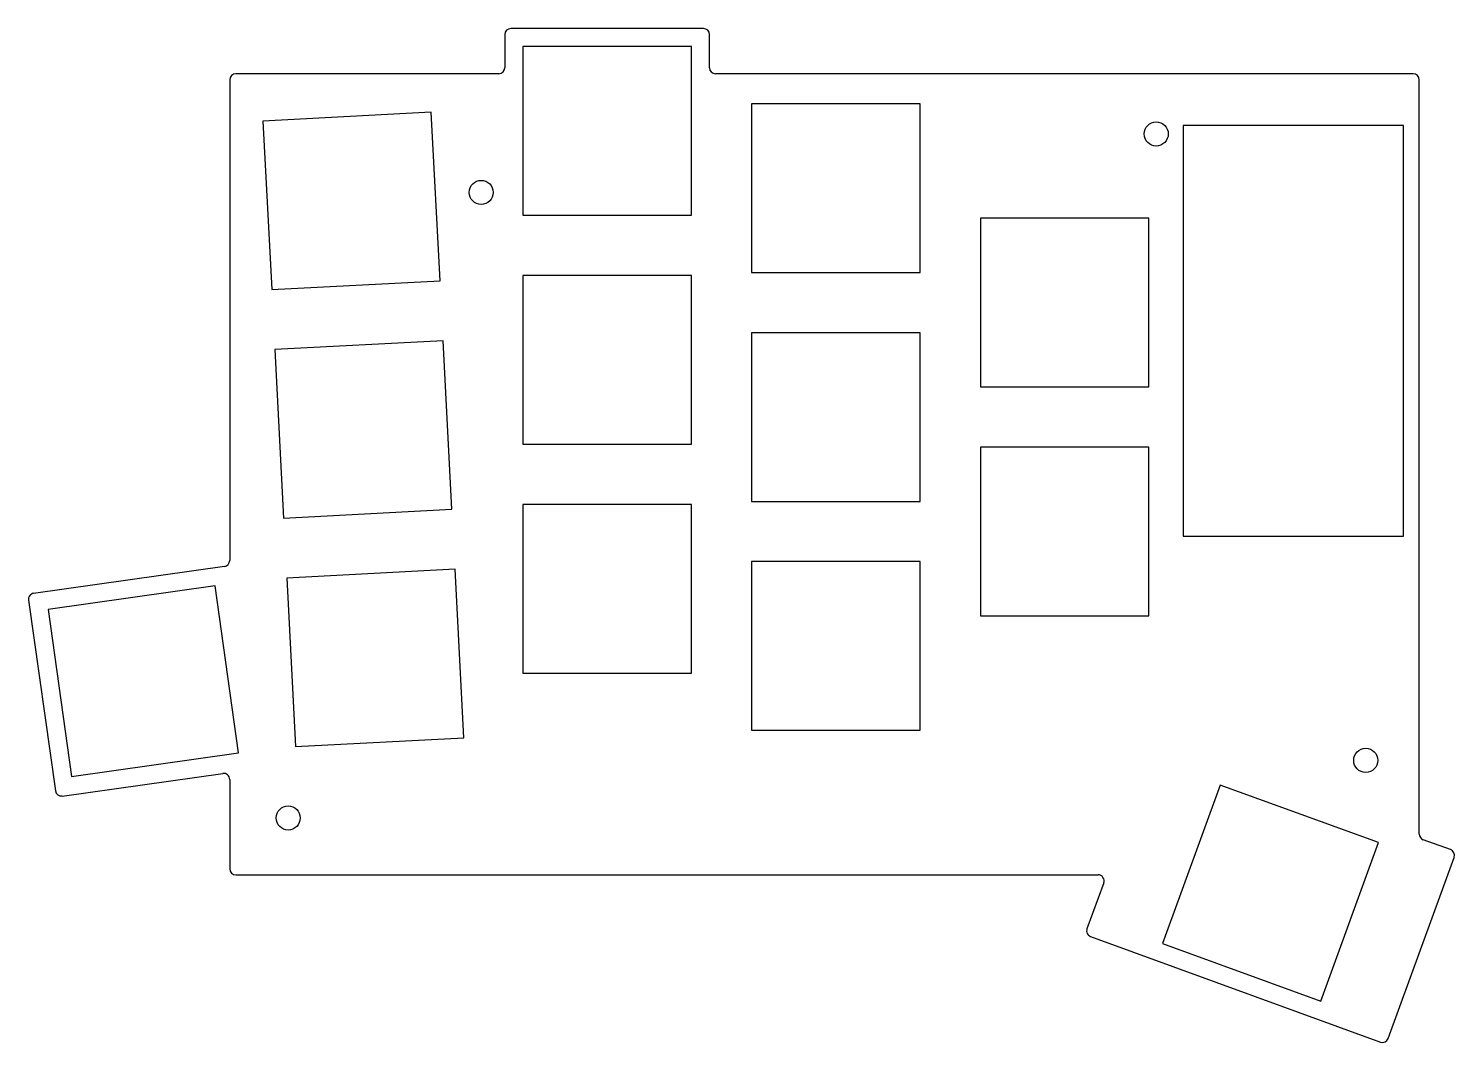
# Model space of a CAD drawing. Header units: millimetres. Extents: x 101 to 219, y -96 to -12.
import ezdxf

# ---------------------------------------------------------------- set-up
doc = ezdxf.new("R2010")
doc.units = ezdxf.units.MM

msp = doc.modelspace()

# ---------------------------------------------------------------- linework, layer by layer
for p, q in [((140.32, -12.62), (140.32, -15.37)), ((156.82, -12.12), (140.82, -12.12)), ((157.32, -15.37), (157.32, -12.62)), ((155.82, -13.62), (141.82, -13.62)), ((141.82, -13.62), (141.82, -27.62)), ((155.82, -27.62), (155.82, -13.62)), ((117.47, -16.37), (117.47, -56.27)), ((139.82, -15.87), (117.97, -15.87)), ((215.77, -15.87), (157.82, -15.87)), ((216.27, -78.99), (216.27, -16.37)), ((174.82, -18.37), (160.82, -18.37)), ((160.82, -18.37), (160.82, -32.37)), ((174.82, -32.37), (174.82, -18.37)), ((134.2, -19.06), (120.22, -19.8)), ((120.22, -19.8), (120.96, -33.78)), ((134.94, -33.05), (134.2, -19.06)), ((196.67, -20.17), (196.67, -54.27)), ((214.97, -20.17), (196.67, -20.17)), ((214.97, -54.27), (214.97, -20.17)), ((141.82, -27.62), (155.82, -27.62)), ((193.82, -27.87), (179.82, -27.87)), ((179.82, -27.87), (179.82, -41.87)), ((193.82, -41.87), (193.82, -27.87)), ((120.96, -33.78), (134.94, -33.05)), ((155.82, -32.62), (141.82, -32.62)), ((141.82, -32.62), (141.82, -46.62)), ((155.82, -46.62), (155.82, -32.62)), ((160.82, -32.37), (174.82, -32.37)), ((174.82, -37.37), (160.82, -37.37)), ((160.82, -37.37), (160.82, -51.37)), ((174.82, -51.37), (174.82, -37.37)), ((135.2, -38.04), (121.22, -38.77)), ((121.22, -38.77), (121.95, -52.75)), ((135.93, -52.02), (135.2, -38.04)), ((179.82, -41.87), (193.82, -41.87)), ((141.82, -46.62), (155.82, -46.62)), ((193.82, -46.87), (179.82, -46.87)), ((179.82, -46.87), (179.82, -60.87)), ((193.82, -60.87), (193.82, -46.87)), ((121.95, -52.75), (135.93, -52.02)), ((155.82, -51.62), (141.82, -51.62)), ((141.82, -51.62), (141.82, -65.62)), ((155.82, -65.62), (155.82, -51.62)), ((160.82, -51.37), (174.82, -51.37)), ((196.67, -54.27), (214.97, -54.27)), ((101.19, -58.99), (117.04, -56.76)), ((174.82, -56.37), (160.82, -56.37)), ((160.82, -56.37), (160.82, -70.37)), ((174.82, -70.37), (174.82, -56.37)), ((136.19, -57.01), (122.21, -57.75)), ((122.21, -57.75), (122.94, -71.73)), ((136.92, -70.99), (136.19, -57.01)), ((116.26, -58.39), (102.39, -60.34)), ((118.21, -72.25), (116.26, -58.39)), ((100.77, -59.56), (103, -75.4)), ((102.39, -60.34), (104.34, -74.2)), ((179.82, -60.87), (193.82, -60.87)), ((141.82, -65.62), (155.82, -65.62)), ((122.94, -71.73), (136.92, -70.99)), ((160.82, -70.37), (174.82, -70.37)), ((104.34, -74.2), (118.21, -72.25)), ((103.56, -75.83), (116.9, -73.95)), ((117.47, -74.45), (117.47, -81.87)), ((199.73, -74.92), (194.94, -88.07)), ((212.89, -79.7), (199.73, -74.92)), ((208.1, -92.86), (212.89, -79.7)), ((218.86, -80.28), (216.6, -79.46)), ((213.69, -95.96), (219.16, -80.92)), ((117.97, -82.37), (189.59, -82.37)), ((190.06, -83.04), (188.67, -86.85)), ((188.97, -87.49), (213.05, -96.26)), ((194.94, -88.07), (208.1, -92.86))]:
    msp.add_line(p, q)
for centre in [(194.42, -20.87), (138.36, -25.72), (211.82, -72.87), (122.33, -77.65)]:
    msp.add_circle(centre, 1)
for centre, start, end in [((140.82, -12.62), 90, 180), ((156.82, -12.62), 0, 90), ((139.82, -15.37), 270, 0), ((157.82, -15.37), 180, 270), ((117.97, -16.37), 90, 180), ((215.77, -16.37), 0, 90), ((116.97, -56.27), 278, 0), ((101.26, -59.49), 98, 188), ((116.97, -74.45), 0, 98), ((103.49, -75.33), 188, 278), ((216.77, -78.99), 180, 250), ((218.69, -80.75), 340, 70), ((117.97, -81.87), 180, 270), ((189.59, -82.87), 340, 90), ((189.14, -87.02), 160, 250), ((213.22, -95.79), 250, 340)]:
    msp.add_arc(centre, 0.5, start, end)

doc.saveas('drawing.dxf')
